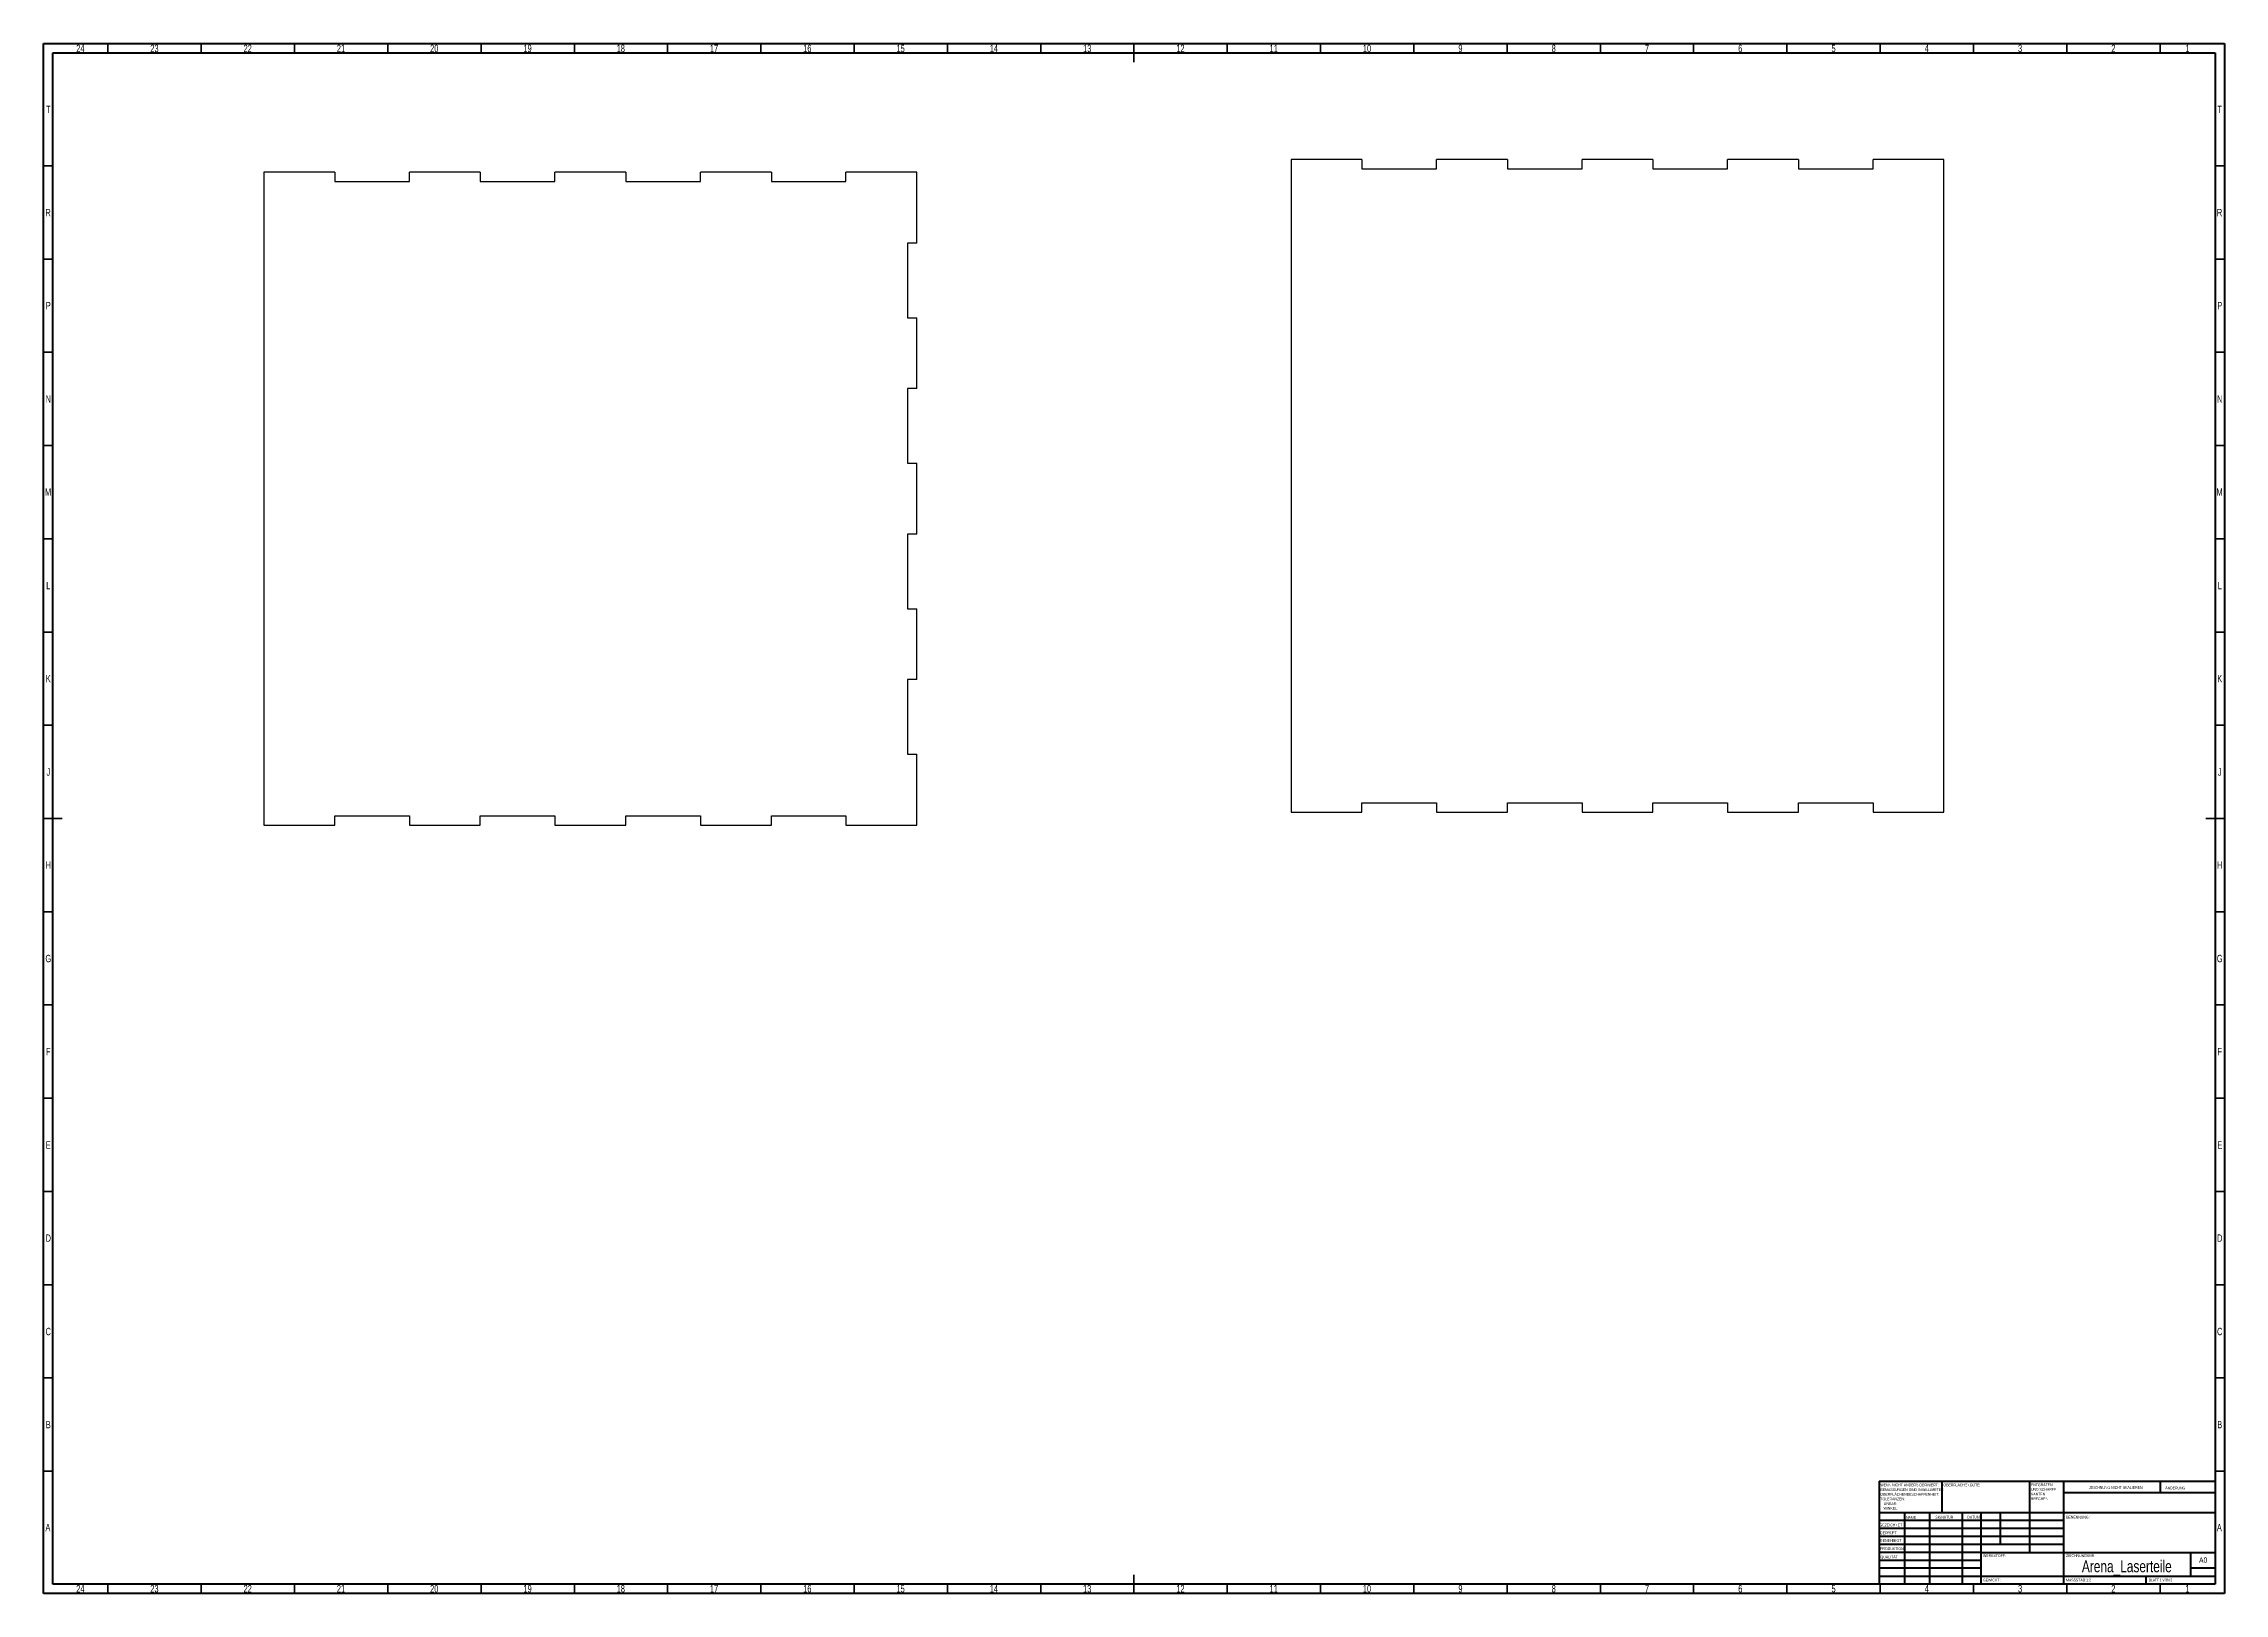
# Model space of a CAD drawing. Header units: millimetres. Extents: x 15 to 1184, y 5 to 836.
import ezdxf

# ---------------------------------------------------------------- set-up
doc = ezdxf.new("R2010")
doc.units = ezdxf.units.MM
doc.styles.add('SLDTEXTSTYLE0', font='TXT', dxfattribs={"width": 0.75})
doc.styles.add('SLDTEXTSTYLE1', font='TXT', dxfattribs={"width": 0.692308})

# ---------------------------------------------------------------- blocks, each defined once
blk = doc.blocks.new('SW_NOTE_0')
at = {"color": 0, "linetype": 'Continuous', "lineweight": 0, "char_height": 1.5, "attachment_point": 1, "style": 'SLDTEXTSTYLE0'}
for s, insert in [('ENTGRATEN', (0, 1.9)), ('UND SCHARFE', (0, -0.6)), ('KANTEN', (0, -3.1)), ('BRECHEN', (0, -5.6))]:
    blk.add_mtext(s, dxfattribs=dict(at, insert=insert))
blk = doc.blocks.new('SW_NOTE_0_1')
at = {"color": 0, "linetype": 'Continuous', "lineweight": 0, "char_height": 1.5, "attachment_point": 1, "style": 'SLDTEXTSTYLE0'}
for s, insert in [('WENN NICHT ANDERS DEFINIERT:', (0, 1.9)), ('TOLERANZEN:', (0, -5.6)), ('BEMASSUNGEN SIND IN MILLIMETER', (0, -0.6)), ('OBERFLÄCHENBESCHAFFENHEIT:', (0, -3.1)), ('WINKEL:', (1.7, -10.6)), ('LINEAR:', (1.7, -8.1))]:
    blk.add_mtext(s, dxfattribs=dict(at, insert=insert))

msp = doc.modelspace()

# ---------------------------------------------------------------- linework, layer by layer
at = {"color": 7, "linetype": 'Continuous', "lineweight": 70}
for p, q in [((15, 5), (15, 836)), ((15, 836), (1184, 836)), ((20, 10), (20, 831)), ((20, 831), (1179, 831)), ((1179, 831), (1179, 10)), ((1184, 836), (1184, 5)), ((1184, 5), (15, 5)), ((1179, 10), (20, 10))]:
    msp.add_line(p, q, dxfattribs=at)
at = {"color": 7, "linetype": 'Continuous', "lineweight": 35}
for p, q in [((49.5, 831), (49.5, 836)), ((99.5, 831), (99.5, 836)), ((149.5, 831), (149.5, 836)), ((199.5, 831), (199.5, 836)), ((249.5, 831), (249.5, 836)), ((299.5, 831), (299.5, 836)), ((349.5, 831), (349.5, 836)), ((399.5, 831), (399.5, 836)), ((449.5, 831), (449.5, 836)), ((499.5, 831), (499.5, 836)), ((549.5, 831), (549.5, 836)), ((599.5, 836), (599.5, 826)), ((599.5, 831), (599.5, 836)), ((649.5, 831), (649.5, 836)), ((699.5, 831), (699.5, 836)), ((749.5, 831), (749.5, 836)), ((799.5, 831), (799.5, 836)), ((849.5, 831), (849.5, 836)), ((899.5, 831), (899.5, 836)), ((949.5, 831), (949.5, 836)), ((999.5, 831), (999.5, 836)), ((1049.5, 831), (1049.5, 836)), ((1099.5, 831), (1099.5, 836)), ((1149.5, 831), (1149.5, 836)), ((20, 770.5), (15, 770.5)), ((1179, 770.5), (1184, 770.5)), ((20, 720.5), (15, 720.5)), ((1179, 720.5), (1184, 720.5)), ((20, 670.5), (15, 670.5)), ((1179, 670.5), (1184, 670.5)), ((20, 620.5), (15, 620.5)), ((1179, 620.5), (1184, 620.5)), ((20, 570.5), (15, 570.5)), ((1179, 570.5), (1184, 570.5)), ((20, 520.5), (15, 520.5)), ((1179, 520.5), (1184, 520.5)), ((20, 470.5), (15, 470.5)), ((1179, 470.5), (1184, 470.5)), ((15, 420.5), (25, 420.5)), ((20, 420.5), (15, 420.5)), ((1184, 420.5), (1174, 420.5)), ((1179, 420.5), (1184, 420.5)), ((20, 370.5), (15, 370.5)), ((1179, 370.5), (1184, 370.5)), ((20, 320.5), (15, 320.5)), ((1179, 320.5), (1184, 320.5)), ((20, 270.5), (15, 270.5)), ((1179, 270.5), (1184, 270.5)), ((20, 220.5), (15, 220.5)), ((1179, 220.5), (1184, 220.5)), ((20, 170.5), (15, 170.5)), ((1179, 170.5), (1184, 170.5)), ((20, 120.5), (15, 120.5)), ((1179, 120.5), (1184, 120.5)), ((20, 70.5), (15, 70.5)), ((1179, 70.5), (1184, 70.5)), ((599.5, 5), (599.5, 15)), ((49.5, 10), (49.5, 5)), ((99.5, 10), (99.5, 5)), ((149.5, 10), (149.5, 5)), ((199.5, 10), (199.5, 5)), ((249.5, 10), (249.5, 5)), ((299.5, 10), (299.5, 5)), ((349.5, 10), (349.5, 5)), ((399.5, 10), (399.5, 5)), ((449.5, 10), (449.5, 5)), ((499.5, 10), (499.5, 5)), ((549.5, 10), (549.5, 5)), ((599.5, 10), (599.5, 5)), ((649.5, 10), (649.5, 5)), ((699.5, 10), (699.5, 5)), ((749.5, 10), (749.5, 5)), ((799.5, 10), (799.5, 5)), ((849.5, 10), (849.5, 5)), ((899.5, 10), (899.5, 5)), ((949.5, 10), (949.5, 5)), ((999.5, 10), (999.5, 5)), ((1049.5, 10), (1049.5, 5)), ((1099.5, 10), (1099.5, 5)), ((1149.5, 10), (1149.5, 5))]:
    msp.add_line(p, q, dxfattribs=at)
at = {"color": 7, "linetype": 'Continuous', "lineweight": 25}
for p, q in [((683.7, 773.9), (683.7, 423.9)), ((721.7, 773.9), (683.7, 773.9)), ((721.7, 773.9), (721.7, 768.9)), ((761.7, 768.9), (761.7, 773.9)), ((799.7, 773.9), (761.7, 773.9)), ((799.7, 773.9), (799.7, 768.9)), ((839.7, 768.9), (839.7, 773.9)), ((877.7, 773.9), (839.7, 773.9)), ((877.7, 773.9), (877.7, 768.9)), ((917.7, 768.9), (917.7, 773.9)), ((955.7, 773.9), (917.7, 773.9)), ((955.7, 773.9), (955.7, 768.9)), ((995.7, 768.9), (995.7, 773.9)), ((1033.7, 773.9), (995.7, 773.9)), ((1033.7, 423.9), (1033.7, 773.9)), ((133.1, 767), (133.1, 417)), ((171.1, 767), (133.1, 767)), ((171.1, 767), (171.1, 762)), ((171.1, 762), (211.1, 762)), ((211.1, 762), (211.1, 767)), ((249.1, 767), (211.1, 767)), ((249.1, 767), (249.1, 762)), ((249.1, 762), (289.1, 762)), ((289.1, 762), (289.1, 767)), ((327.1, 767), (289.1, 767)), ((327.1, 767), (327.1, 762)), ((327.1, 762), (367.1, 762)), ((367.1, 762), (367.1, 767)), ((405.1, 767), (367.1, 767)), ((405.1, 767), (405.1, 762)), ((405.1, 762), (445.1, 762)), ((445.1, 762), (445.1, 767)), ((483.1, 767), (445.1, 767)), ((483.1, 729), (483.1, 767)), ((721.7, 768.9), (761.7, 768.9)), ((799.7, 768.9), (839.7, 768.9)), ((877.7, 768.9), (917.7, 768.9)), ((955.7, 768.9), (995.7, 768.9)), ((483.1, 729), (478.1, 729)), ((478.1, 729), (478.1, 689)), ((478.1, 689), (483.1, 689)), ((483.1, 651), (483.1, 689)), ((483.1, 651), (478.1, 651)), ((478.1, 651), (478.1, 611)), ((478.1, 611), (483.1, 611)), ((483.1, 573), (483.1, 611)), ((483.1, 573), (478.1, 573)), ((478.1, 573), (478.1, 533)), ((478.1, 533), (483.1, 533)), ((483.1, 495), (483.1, 533)), ((483.1, 495), (478.1, 495)), ((478.1, 495), (478.1, 455)), ((478.1, 455), (483.1, 455)), ((483.1, 417), (483.1, 455)), ((171.1, 422), (211.1, 422)), ((171.1, 417), (171.1, 422)), ((211.1, 422), (211.1, 417)), ((249.1, 422), (289.1, 422)), ((249.1, 417), (249.1, 422)), ((289.1, 422), (289.1, 417)), ((327.1, 422), (367.1, 422)), ((327.1, 417), (327.1, 422)), ((367.1, 422), (367.1, 417)), ((405.1, 422), (445.1, 422)), ((405.1, 417), (405.1, 422)), ((445.1, 422), (445.1, 417)), ((683.7, 423.9), (721.7, 423.9)), ((721.7, 428.9), (761.7, 428.9)), ((721.7, 423.9), (721.7, 428.9)), ((761.7, 428.9), (761.7, 423.9)), ((761.7, 423.9), (799.7, 423.9)), ((799.7, 428.9), (839.7, 428.9)), ((799.7, 423.9), (799.7, 428.9)), ((839.7, 428.9), (839.7, 423.9)), ((839.7, 423.9), (877.7, 423.9)), ((877.7, 428.9), (917.7, 428.9)), ((877.7, 423.9), (877.7, 428.9)), ((917.7, 428.9), (917.7, 423.9)), ((917.7, 423.9), (955.7, 423.9)), ((955.7, 428.9), (995.7, 428.9)), ((955.7, 423.9), (955.7, 428.9)), ((995.7, 428.9), (995.7, 423.9)), ((995.7, 423.9), (1033.7, 423.9)), ((133.1, 417), (171.1, 417)), ((211.1, 417), (249.1, 417)), ((289.1, 417), (327.1, 417)), ((367.1, 417), (405.1, 417)), ((445.1, 417), (483.1, 417))]:
    msp.add_line(p, q, dxfattribs=at)
at = {"color": 7, "linetype": 'Continuous', "lineweight": 50}
for p, q in [((999, 65.2), (1179, 65.2)), ((999, 65.2), (999, 10)), ((1032.8, 48.2), (1032.8, 65.2)), ((1079.6, 65.2), (1079.6, 27)), ((1097.8, 65.2), (1097.8, 10)), ((1179, 58.9), (1097.8, 58.9)), ((1149.8, 58.9), (1149.8, 65.2)), ((1179, 48.2), (999, 48.2)), ((1012.6, 48.2), (1012.6, 10)), ((1026, 48.2), (1026, 10)), ((1043.4, 48.2), (1043.4, 10)), ((1053.6, 10), (1053.6, 48.2)), ((1064, 31.2), (1064, 48.2)), ((1097.8, 44), (999, 44)), ((1097.8, 39.8), (999, 39.8)), ((1097.8, 35.5), (999, 35.5)), ((1097.8, 31.2), (999, 31.2)), ((1053.6, 27), (999, 27)), ((1053.6, 27), (1179, 27)), ((1166, 14.2), (1166, 27)), ((1053.6, 22.7), (999, 22.7)), ((1053.6, 18.5), (999, 18.5)), ((999, 14.2), (1179, 14.2)), ((1142, 10), (1142, 14.2)), ((1179, 18.5), (1166, 18.5))]:
    msp.add_line(p, q, dxfattribs=at)

# ---------------------------------------------------------------- block references
at = {"color": 7, "linetype": 'Continuous', "lineweight": 0}
for name, p in [('SW_NOTE_0_1', (999.6, 62)), ('SW_NOTE_0', (1080.3, 62.1))]:
    msp.add_blockref(name, p, dxfattribs=at)

# ---------------------------------------------------------------- texts
for s, insert, char_height, attachment_point, style in [('24', (34.7, 835.4), 3.97, 2, 'SLDTEXTSTYLE0'), ('23', (74.4, 835.4), 3.97, 2, 'SLDTEXTSTYLE0'), ('22', (124.4, 835.4), 3.97, 2, 'SLDTEXTSTYLE0'), ('21', (174.4, 835.4), 3.97, 2, 'SLDTEXTSTYLE0'), ('20', (224.4, 835.4), 3.97, 2, 'SLDTEXTSTYLE0'), ('19', (274.4, 835.4), 3.97, 2, 'SLDTEXTSTYLE0'), ('18', (324.4, 835.4), 3.97, 2, 'SLDTEXTSTYLE0'), ('17', (374.4, 835.4), 3.97, 2, 'SLDTEXTSTYLE0'), ('16', (424.4, 835.4), 3.97, 2, 'SLDTEXTSTYLE0'), ('15', (474.4, 835.4), 3.97, 2, 'SLDTEXTSTYLE0'), ('14', (524.4, 835.4), 3.97, 2, 'SLDTEXTSTYLE0'), ('13', (574.4, 835.4), 3.97, 2, 'SLDTEXTSTYLE0'), ('12', (624.4, 835.4), 3.97, 2, 'SLDTEXTSTYLE0'), ('11', (674.4, 835.4), 3.97, 2, 'SLDTEXTSTYLE0'), ('10', (724.4, 835.4), 3.97, 2, 'SLDTEXTSTYLE0'), ('9', (774.5, 835.4), 3.97, 2, 'SLDTEXTSTYLE0'), ('8', (824.5, 835.4), 3.97, 2, 'SLDTEXTSTYLE0'), ('7', (874.5, 835.4), 3.97, 2, 'SLDTEXTSTYLE0'), ('6', (924.5, 835.4), 3.97, 2, 'SLDTEXTSTYLE0'), ('5', (974.5, 835.4), 3.97, 2, 'SLDTEXTSTYLE0'), ('4', (1024.5, 835.4), 3.97, 2, 'SLDTEXTSTYLE0'), ('3', (1074.5, 835.4), 3.97, 2, 'SLDTEXTSTYLE0'), ('2', (1124.5, 835.4), 3.97, 2, 'SLDTEXTSTYLE0'), ('1', (1164.2, 835.4), 3.97, 2, 'SLDTEXTSTYLE0'), ('T', (17.5, 802.7), 3.97, 2, 'SLDTEXTSTYLE0'), ('T', (1181.5, 802.7), 3.97, 2, 'SLDTEXTSTYLE0'), ('R', (17.4, 747.4), 3.97, 2, 'SLDTEXTSTYLE0'), ('R', (1181.4, 747.4), 3.97, 2, 'SLDTEXTSTYLE0'), ('P', (17.5, 697.5), 3.97, 2, 'SLDTEXTSTYLE0'), ('P', (1181.5, 697.5), 3.97, 2, 'SLDTEXTSTYLE0'), ('N', (17.5, 647.4), 3.97, 2, 'SLDTEXTSTYLE0'), ('N', (1181.5, 647.4), 3.97, 2, 'SLDTEXTSTYLE0'), ('M', (17.4, 597.5), 3.97, 2, 'SLDTEXTSTYLE0'), ('M', (1181.4, 597.5), 3.97, 2, 'SLDTEXTSTYLE0'), ('L', (17.5, 547.4), 3.97, 2, 'SLDTEXTSTYLE0'), ('L', (1181.5, 547.4), 3.97, 2, 'SLDTEXTSTYLE0'), ('K', (17.5, 497.5), 3.97, 2, 'SLDTEXTSTYLE0'), ('K', (1181.5, 497.5), 3.97, 2, 'SLDTEXTSTYLE0'), ('J', (17.5, 447.4), 3.97, 2, 'SLDTEXTSTYLE0'), ('J', (1181.5, 447.4), 3.97, 2, 'SLDTEXTSTYLE0'), ('H', (17.5, 397.5), 3.97, 2, 'SLDTEXTSTYLE0'), ('H', (1181.5, 397.5), 3.97, 2, 'SLDTEXTSTYLE0'), ('G', (17.5, 347.4), 3.97, 2, 'SLDTEXTSTYLE0'), ('G', (1181.5, 347.4), 3.97, 2, 'SLDTEXTSTYLE0'), ('F', (17.5, 297.5), 3.97, 2, 'SLDTEXTSTYLE0'), ('F', (1181.5, 297.5), 3.97, 2, 'SLDTEXTSTYLE0'), ('E', (17.5, 247.4), 3.97, 2, 'SLDTEXTSTYLE0'), ('E', (1181.5, 247.4), 3.97, 2, 'SLDTEXTSTYLE0'), ('D', (17.5, 197.5), 3.97, 2, 'SLDTEXTSTYLE0'), ('D', (1181.5, 197.5), 3.97, 2, 'SLDTEXTSTYLE0'), ('C', (17.5, 147.4), 3.97, 2, 'SLDTEXTSTYLE0'), ('C', (1181.5, 147.4), 3.97, 2, 'SLDTEXTSTYLE0'), ('B', (17.5, 97.5), 3.97, 2, 'SLDTEXTSTYLE0'), ('B', (1181.5, 97.5), 3.97, 2, 'SLDTEXTSTYLE0'), ('OBERFLÄCHENGÜTE:', (1033.4, 63.9), 1.5, 1, 'SLDTEXTSTYLE0'), ('ZEICHNUNG NICHT SKALIEREN', (1111.6, 62.5), 1.5, 1, 'SLDTEXTSTYLE0'), ('ÄNDERUNG', (1152.3, 62.3), 1.5, 1, 'SLDTEXTSTYLE0'), ('A', (17.3, 42.3), 3.97, 2, 'SLDTEXTSTYLE0'), ('GEZEICHNET', (999.2, 42.4), 1.5, 1, 'SLDTEXTSTYLE0'), ('GEPRÜFT', (999.4, 38.2), 1.5, 1, 'SLDTEXTSTYLE0'), ('NAME', (1013.3, 46.5), 1.5, 1, 'SLDTEXTSTYLE0'), ('SIGNATUR', (1029, 46.6), 1.5, 1, 'SLDTEXTSTYLE0'), ('DATUM', (1046.2, 46.6), 1.5, 1, 'SLDTEXTSTYLE0'), ('BENENNUNG:', (1099.2, 46.6), 1.5, 1, 'SLDTEXTSTYLE0'), ('A', (1181.3, 42.3), 3.97, 2, 'SLDTEXTSTYLE0'), ('GENEHMIGT', (999.4, 34.1), 1.5, 1, 'SLDTEXTSTYLE0'), ('PRODUKTION', (999.5, 29.7), 1.5, 1, 'SLDTEXTSTYLE0'), ('QUALITÄT', (999.7, 25.3), 1.5, 1, 'SLDTEXTSTYLE0'), ('WERKSTOFF:', (1054.6, 26), 1.5, 1, 'SLDTEXTSTYLE0'), ('ZEICHNUNGSNR.', (1099.1, 26), 1.5, 1, 'SLDTEXTSTYLE0'), ('A0', (1170.4, 24.3), 2.91, 1, 'SLDTEXTSTYLE0'), ('GEWICHT:', (1054.6, 12.9), 1.5, 1, 'SLDTEXTSTYLE0'), ('MASSSTAB:1:2', (1099.1, 12.9), 1.5, 1, 'SLDTEXTSTYLE0'), ('Arena_Laserteile', (1131.7, 22.7), 6.35, 2, 'SLDTEXTSTYLE0'), ('BLATT 1 VON 2', (1143.5, 12.9), 1.5, 1, 'SLDTEXTSTYLE1'), ('24', (34.7, 9.5), 3.97, 2, 'SLDTEXTSTYLE0'), ('23', (74.4, 9.5), 3.97, 2, 'SLDTEXTSTYLE0'), ('22', (124.4, 9.5), 3.97, 2, 'SLDTEXTSTYLE0'), ('21', (174.4, 9.5), 3.97, 2, 'SLDTEXTSTYLE0'), ('20', (224.4, 9.5), 3.97, 2, 'SLDTEXTSTYLE0'), ('19', (274.4, 9.5), 3.97, 2, 'SLDTEXTSTYLE0'), ('18', (324.4, 9.5), 3.97, 2, 'SLDTEXTSTYLE0'), ('17', (374.4, 9.5), 3.97, 2, 'SLDTEXTSTYLE0'), ('16', (424.4, 9.5), 3.97, 2, 'SLDTEXTSTYLE0'), ('15', (474.4, 9.5), 3.97, 2, 'SLDTEXTSTYLE0'), ('14', (524.4, 9.5), 3.97, 2, 'SLDTEXTSTYLE0'), ('13', (574.4, 9.5), 3.97, 2, 'SLDTEXTSTYLE0'), ('12', (624.4, 9.5), 3.97, 2, 'SLDTEXTSTYLE0'), ('11', (674.4, 9.5), 3.97, 2, 'SLDTEXTSTYLE0'), ('10', (724.4, 9.5), 3.97, 2, 'SLDTEXTSTYLE0'), ('9', (774.5, 9.5), 3.97, 2, 'SLDTEXTSTYLE0'), ('8', (824.5, 9.5), 3.97, 2, 'SLDTEXTSTYLE0'), ('7', (874.5, 9.5), 3.97, 2, 'SLDTEXTSTYLE0'), ('6', (924.5, 9.5), 3.97, 2, 'SLDTEXTSTYLE0'), ('5', (974.5, 9.5), 3.97, 2, 'SLDTEXTSTYLE0'), ('4', (1024.5, 9.5), 3.97, 2, 'SLDTEXTSTYLE0'), ('3', (1074.5, 9.5), 3.97, 2, 'SLDTEXTSTYLE0'), ('2', (1124.5, 9.5), 3.97, 2, 'SLDTEXTSTYLE0'), ('1', (1164.2, 9.5), 3.97, 2, 'SLDTEXTSTYLE0')]:
    msp.add_mtext(s, dxfattribs=dict(at, insert=insert, char_height=char_height, attachment_point=attachment_point, style=style))

doc.saveas('drawing.dxf')
